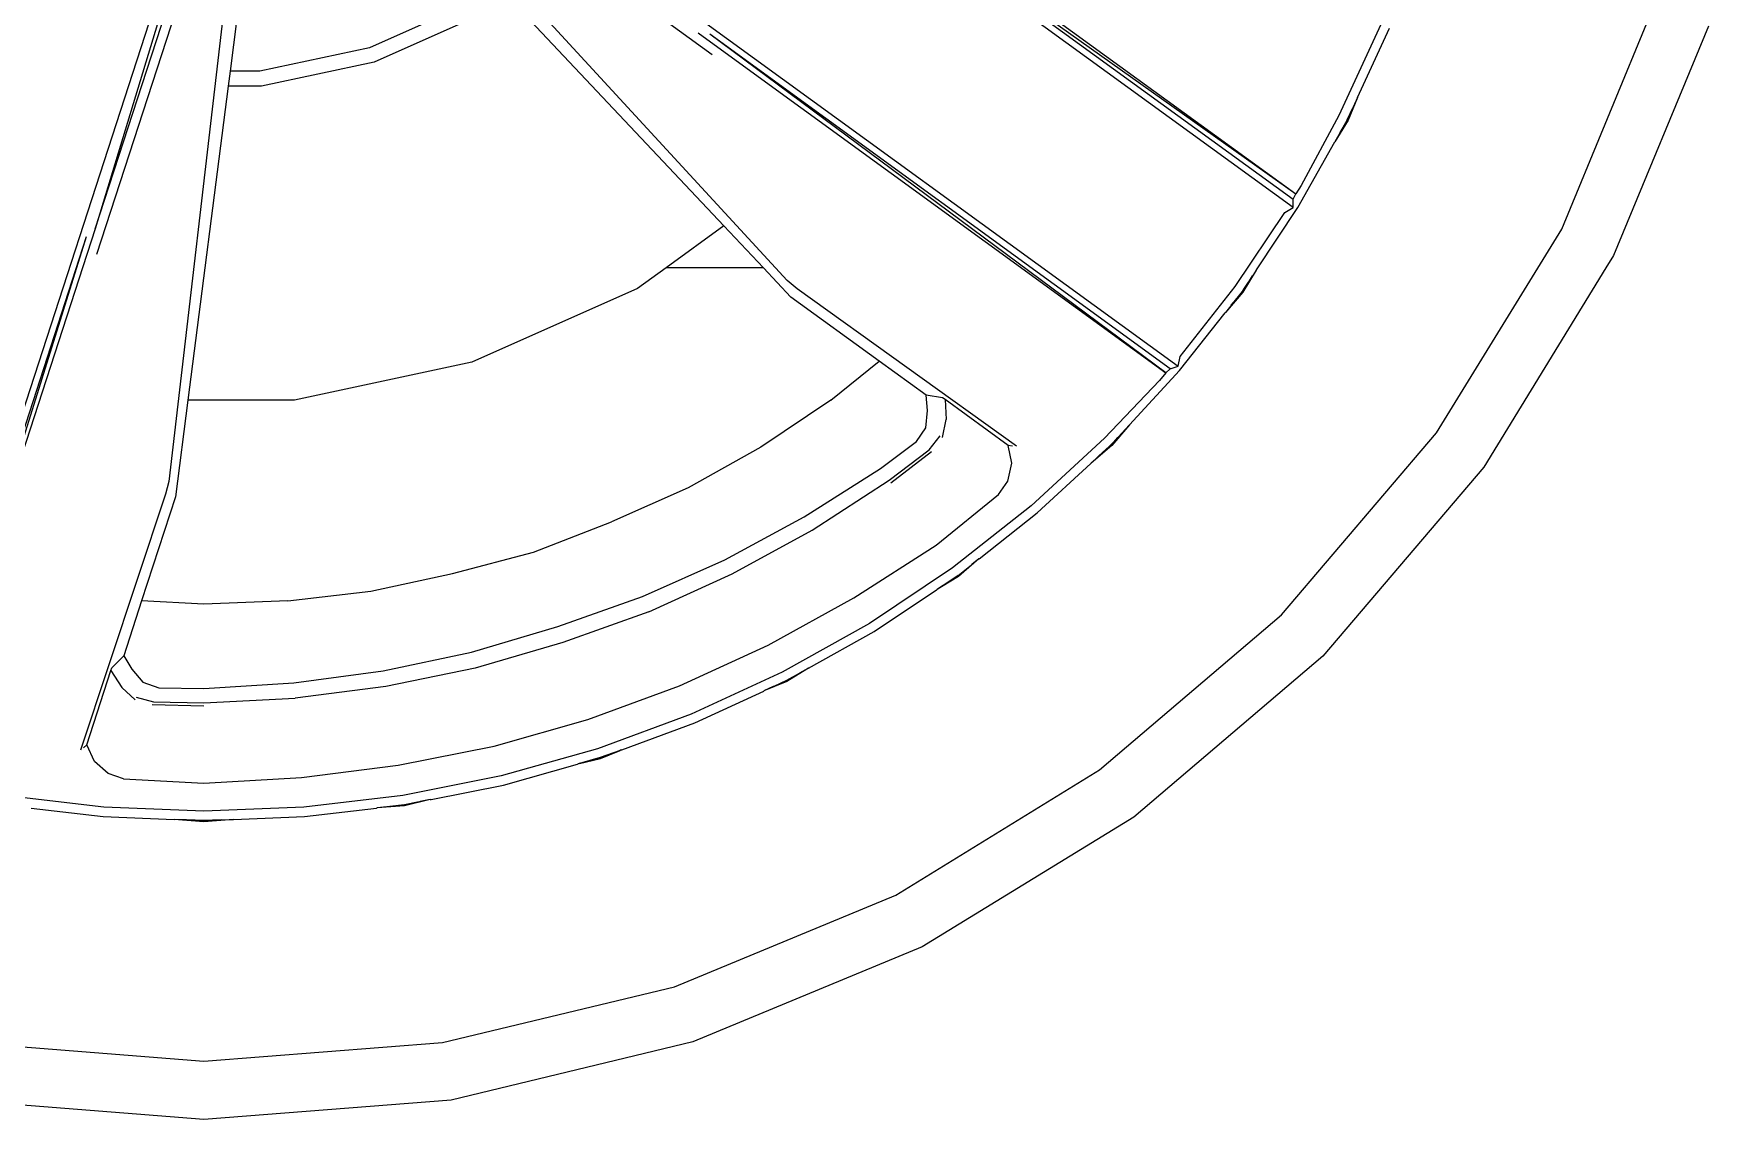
# Model space of a CAD drawing. Header units: millimetres. Extents: x 485872 to 486142, y -52344 to -52207.
# Drawn here: x 486059.8739 to 486060.2812, y -52337.8766 to -52337.6126 of the extents above; entities that cross this region are included whole.
import ezdxf

# ---------------------------------------------------------------- set-up
doc = ezdxf.new("R2010")
doc.units = ezdxf.units.MM
doc.header["$LTSCALE"] = 15
doc.layers.add('251', color=251, linetype='Continuous')

# ---------------------------------------------------------------- blocks, each defined once
blk = doc.blocks.new('yand')
for p, q in [((-20.1026091644805, -2.285504403282284), (-20.5942324509182, -1.928376111150602)), ((-20.69366361527831, -2.040049569679068), (-20.49937506261277, -2.181014172721773)), ((-20.67286639876753, -2.036599683357058), (-20.18127020612178, -2.39381009862526)), ((-20.42014903607766, -2.044302919555615), (-20.10091527562551, -2.276187772346615)), ((-20.41699753270542, -2.051643435646011), (-20.10259676213674, -2.279790459419369)), ((-20.41699753270542, -2.051643435646011), (-20.10091527562551, -2.276187772346615)), ((-20.44819889855798, -2.335388180137571), (-20.68815477033049, -2.074760193229486)), ((-20.92074218440467, -2.300192072654413), (-20.85187387298438, -2.088680952048981)), ((-20.84543665670398, -2.089371001983372), (-20.91976659593995, -2.317617559409785)), ((-20.8642871107975, -2.098803008628564), (-21.05204627004101, -2.676727810264208)), ((-20.85849569467698, -2.09556873414584), (-20.92074218440467, -2.300192072654413)), ((-20.82948794038685, -2.120687089515423), (-20.87044780549231, -2.472566677070334)), ((-20.66321578870182, -2.145266645408455), (-20.73324975276357, -2.176435527778413)), ((-20.49139513982583, -2.298067718491597), (-20.63964678861186, -2.140798289824592)), ((-19.91916532292775, -2.300257281852936), (-19.85670595708294, -2.149201095176943)), ((-20.824020921556, -2.156565689254501), (-20.82861403311462, -2.192383318877912)), ((-20.65808049168948, -2.154194952178782), (-20.73007518878346, -2.186251522613314)), ((-20.04276175160812, -2.160679730774075), (-20.07135123715808, -2.222713662315503)), ((-20.50882976651596, -2.166364703536892), (-20.50044403806138, -2.172417846656707)), ((-20.18672210202633, -2.395575979209974), (-20.50087191892069, -2.167068730331331)), ((-20.18965099301755, -2.398320482231211), (-20.50087191892069, -2.167068730331331)), ((-20.50044403806138, -2.172417846656707), (-20.18965099301755, -2.398320482231211)), ((-20.05867739058497, -2.210307363727245), (-20.03693512082503, -2.163096903968964)), ((-19.81902692158376, -2.161760865714123), (-19.88386242844725, -2.31824794284692)), ((-20.73324975276357, -2.176435527778413), (-20.80822511518366, -2.192383318877922)), ((-20.82861403311462, -2.192383318877912), (-20.82992796243082, -2.202629495788311)), ((-20.80822511518366, -2.192383318877922), (-20.82861403311462, -2.192383318877922)), ((-20.73007518878346, -2.186251522613314), (-20.80714794316656, -2.202629495788323)), ((-20.82992796243082, -2.202629495788311), (-20.85741722763232, -2.416994051719388)), ((-20.80714794316656, -2.202629495788323), (-20.82992796243082, -2.202629495788323)), ((-20.06571403279711, -2.225586500526566), (-20.06177022879107, -2.217025629418545)), ((-20.06546908650725, -2.225917124725479), (-20.06177022879107, -2.217025629418545)), ((-20.05869588264888, -2.210352102786824), (-20.06512942700793, -2.225917197395462)), ((-20.06177022879107, -2.217025629418545), (-20.06175914373937, -2.216998982628442)), ((-20.05869588264888, -2.210352102786824), (-20.06175914373937, -2.216998982628442)), ((-20.05867739058497, -2.210307363727245), (-20.05869588264888, -2.210352102786824)), ((-20.07135123715808, -2.222713662315503), (-20.09711405415945, -2.270530607963683)), ((-20.06512942700793, -2.225917197395462), (-20.07413565785528, -2.24061601347939)), ((-20.06571403279711, -2.225586500526566), (-20.07060258049592, -2.23431076579036)), ((-20.07060258049592, -2.23431076579036), (-20.06546908650725, -2.225917124725479)), ((-20.09935727963858, -2.285627360893369), (-20.07424332371583, -2.240791731902506)), ((-20.07413565785528, -2.24061601347939), (-20.07424332371583, -2.240791731902506)), ((-20.07060258049592, -2.23431076579036), (-20.07413565785528, -2.24061601347939)), ((-20.09711405415945, -2.270530607963683), (-20.10091527562551, -2.276187772346615)), ((-20.12773658069338, -2.328096572225883), (-20.09935727963858, -2.285627360893369)), ((-20.10843124127799, -2.288979239631768), (-20.1026091644805, -2.285504403282284)), ((-20.1026091644805, -2.285504403282284), (-20.10259676213674, -2.279790459419369)), ((-20.10259676213674, -2.279790459419369), (-20.10091527562551, -2.276187772346615)), ((-20.49139513982583, -2.298067718491597), (-20.53085963808279, -2.326740132390064)), ((-20.46436871146303, -2.326738097420479), (-20.49139513982583, -2.298067718491597)), ((-20.14234491734918, -2.339373886467077), (-20.10843124127799, -2.288979239631768)), ((-20.92675201621461, -2.305459047675773), (-21.0465923878236, -2.674972878623586)), ((-20.92074218440467, -2.300192072654413), (-21.04263199487163, -2.675446105552299)), ((-20.92675201621461, -2.305459047675773), (-21.04263199487163, -2.675446105552299)), ((-20.0047072914642, -2.439432459236314), (-19.91916532292775, -2.300257281852936)), ((-19.88386242844725, -2.31824794284692), (-19.88905322125891, -2.326720489762059)), ((-20.53085963808279, -2.326740132390064), (-20.55029390225782, -2.340859842277411)), ((-20.46436871146303, -2.326738097420479), (-20.53085963808279, -2.326740132390064)), ((-20.46436871146303, -2.326738097420479), (-20.44561066022327, -2.346637154365478)), ((-20.12781783385043, -2.32822918321842), (-20.13709334836419, -2.343367489601235)), ((-20.13709334836339, -2.343028072334389), (-20.13050612491989, -2.33225747645545)), ((-20.13050612491989, -2.33225747645545), (-20.13608108638509, -2.340595703916328)), ((-20.13025007225879, -2.331838811480739), (-20.13050612491989, -2.33225747645545)), ((-20.12781783385043, -2.32822918321842), (-20.13025007225879, -2.331838811480739)), ((-20.12773658069338, -2.328096572225883), (-20.12781783385043, -2.32822918321842)), ((-19.88905322125891, -2.326720489762059), (-19.97245923471042, -2.462854660246669)), ((-20.55029390225782, -2.340859842277411), (-20.66346079554931, -2.391230604911628)), ((-20.4412408930343, -2.340987160087526), (-20.44819889855798, -2.335388180137571)), ((-20.29153067555847, -2.448404973579426), (-20.4412408930343, -2.340987160087526)), ((-20.1798095394653, -2.387208854271013), (-20.14234491734918, -2.339373886467077)), ((-20.13709334836419, -2.343367489601235), (-20.14884259792635, -2.357127091472061)), ((-20.13756841626579, -2.342829344154457), (-20.1449584275247, -2.352203973219762)), ((-20.1449584275247, -2.352203973219762), (-20.13709334836339, -2.343028072334389)), ((-20.13608108638509, -2.340595703916328), (-20.13756841626579, -2.342829344154457)), ((-20.3853656322282, -2.390356792217007), (-20.44561066022327, -2.346637154365478)), ((-20.14530163144238, -2.352604376708085), (-20.14884259792635, -2.357127091472061)), ((-20.1449584275247, -2.352203973219762), (-20.14530163144238, -2.352604376708085)), ((-20.18019483571468, -2.39688752706154), (-20.14906780319227, -2.357390830426775)), ((-20.14884259792635, -2.357127091472061), (-20.14906780319227, -2.357390830426775)), ((-20.41826964497974, -2.417180862022353), (-20.3853656322282, -2.390356792217007)), ((-20.35333305631096, -2.413602737403856), (-20.3853656322282, -2.390356792217007)), ((-20.18127020612178, -2.39381009862526), (-20.1798095394653, -2.387208854271013)), ((-20.66346079554931, -2.391230604911628), (-20.78461256361383, -2.416994051719426)), ((-20.21431241606674, -2.433799105918663), (-20.18019483571468, -2.39688752706154)), ((-20.18965099301755, -2.398320482231211), (-20.19383915791928, -2.403687063575815)), ((-20.18965099301755, -2.398320482231211), (-20.18672210202633, -2.395575979209974)), ((-20.18672210202633, -2.395575979209974), (-20.18127020612178, -2.39381009862526)), ((-20.19383915791928, -2.403687063575815), (-20.23135668378295, -2.442964704872182)), ((-20.85741722763232, -2.416994051719388), (-20.86590454477487, -2.483179159141259)), ((-20.78461256361383, -2.416994051719426), (-20.85741722763232, -2.416994051719426)), ((-20.41826964497974, -2.417180862022353), (-20.46603259683065, -2.449146982551502)), ((-20.3533613976043, -2.435879429985033), (-20.35243291745598, -2.424227137351977)), ((-20.35243291745598, -2.424227137351977), (-20.35333305631096, -2.413602737403856)), ((-20.34201296239316, -2.415508047462456), (-20.35333305631096, -2.413602737403856)), ((-20.34032406354367, -2.416560260368341), (-20.34201296239316, -2.415508047462456)), ((-20.29721695638121, -2.448003544593827), (-20.34032406354367, -2.416560260368341)), ((-20.34032406354367, -2.416560260368341), (-20.3396022083801, -2.43026465642547)), ((-20.35982645841058, -2.445383452583296), (-20.3533613976043, -2.435879429985033)), ((-20.34198684964598, -2.442565165306084), (-20.3396022083801, -2.43026465642547)), ((-20.21434610473018, -2.433838558872147), (-20.22636919751585, -2.447918859840446)), ((-20.21434610473018, -2.433838558872147), (-20.22211967068743, -2.442225180245379)), ((-20.21431241606674, -2.433799105918663), (-20.21434610473018, -2.433838558872147)), ((-20.38449520459589, -2.463713583732575), (-20.35982645841058, -2.445383452583296)), ((-20.35130420728148, -2.450937086463916), (-20.34375360227049, -2.441445466209403)), ((-20.23135668378295, -2.442964704872182), (-20.28151156812135, -2.489317883277917)), ((-20.2268990396942, -2.447388832311032), (-20.23177968482952, -2.451925621752384)), ((-20.23177968482952, -2.451925621752384), (-20.22670876012187, -2.447579103447013)), ((-20.22237474409473, -2.442522765082837), (-20.2268990396942, -2.447388832311032)), ((-20.22670876012187, -2.447579103447013), (-20.22237474409473, -2.442522765082837)), ((-20.22237474409473, -2.442522765082837), (-20.22211967068743, -2.442225180245379)), ((-20.11061613698428, -2.563671920372123), (-20.0047072914642, -2.439432459236314)), ((-20.46603259683065, -2.449146982551502), (-20.51573528008873, -2.476973433280846)), ((-20.3786083061737, -2.471773363090489), (-20.35130420728148, -2.450937086463916)), ((-20.37738527036133, -2.47347626302335), (-20.34953047833861, -2.452079943061817)), ((-20.2948001949829, -2.460153142143267), (-20.29721695638121, -2.448003544593827)), ((-20.29423676038207, -2.44843331487276), (-20.29721695638121, -2.448003544593827)), ((-20.22636919751585, -2.447918859840446), (-20.24048754888425, -2.45997444270095)), ((-20.23206366496955, -2.452169033940136), (-20.24048754888425, -2.45997444270095)), ((-20.23177968482952, -2.451925621752384), (-20.23206366496955, -2.452169033940136)), ((-20.43659686932979, -2.496772757698002), (-20.38449520459589, -2.463713583732575)), ((-20.2974775993866, -2.472440570426957), (-20.2948001949829, -2.460153142143267)), ((-20.2773999973816, -2.494093221641567), (-20.24081096124094, -2.460250602739927)), ((-20.24048754888425, -2.45997444270095), (-20.24081096124094, -2.460250602739927)), ((-19.97245923471042, -2.462854660246669), (-20.08244179021385, -2.591846161981142)), ((-20.87277306175653, -2.481200888419819), (-20.93074202824069, -2.656110657859486)), ((-20.87044780549231, -2.472566677070334), (-20.87277306175653, -2.481200888419819)), ((-20.51573528008873, -2.476973433280846), (-20.56806379628585, -2.50008718717181)), ((-20.43110049939577, -2.505729429984992), (-20.3786083061737, -2.471773363090489)), ((-20.34647974400942, -2.51602918889617), (-20.30375163503113, -2.481518940711988)), ((-20.30375163503113, -2.481518940711988), (-20.2974775993866, -2.472440570426957)), ((-20.86590454477487, -2.483179159141259), (-20.88895733306458, -2.553978395014814)), ((-20.28151156812135, -2.489317883277917), (-20.33523580823368, -2.531440409065242)), ((-20.62135308232721, -2.520787522483672), (-20.56806379628585, -2.50008718717181)), ((-20.49071844468534, -2.526111083198462), (-20.43659686932979, -2.496772757698002)), ((-20.31704115517166, -2.525343147572138), (-20.2773999973816, -2.494093221641567)), ((-20.48580139985507, -2.535742714286722), (-20.43110049939577, -2.505729429984992)), ((-20.40266875615544, -2.552104990745505), (-20.34647974400942, -2.51602918889617)), ((-20.67665791879106, -2.535367834068116), (-20.62135308232721, -2.520787522483672)), ((-20.54689209924162, -2.551226507545357), (-20.49071844468534, -2.526111083198462)), ((-20.31716657993859, -2.525450247093255), (-20.33092051930851, -2.537194660545347)), ((-20.31716657993859, -2.525450247093255), (-20.32208635288666, -2.529331540482575)), ((-20.31704115517166, -2.525343147572138), (-20.31716657993859, -2.525450247093255)), ((-20.73255612988878, -2.547429936958101), (-20.67665791879106, -2.535367834068116)), ((-20.54262901158757, -2.561496520210154), (-20.48580139985507, -2.535742714286722)), ((-20.33523580823368, -2.531440409065242), (-20.39196475835272, -2.569528830314603)), ((-20.33092051930851, -2.537194660545347), (-20.34574200126395, -2.546276057107602)), ((-20.33145822873538, -2.536719592643736), (-20.34173132085686, -2.543598819308448)), ((-20.34173132085686, -2.543598819308448), (-20.33125974278793, -2.537194466758726)), ((-20.33145822873538, -2.536719592643736), (-20.32228987411377, -2.529505987706738)), ((-20.33125974278793, -2.537194466758726), (-20.32228987411377, -2.529505987706738)), ((-20.32208635288666, -2.529331540482575), (-20.32228987411377, -2.529505987706738)), ((-20.78914135694919, -2.554118143058535), (-20.73255612988878, -2.547429936958101)), ((-20.38866016354986, -2.574930535484282), (-20.34619526494273, -2.54655378016031)), ((-20.34619526494273, -2.54655378016031), (-20.34574200126395, -2.546276057107602)), ((-20.3420270454136, -2.543779682623079), (-20.34574200126395, -2.546276057107602)), ((-20.34173132085686, -2.543598819308448), (-20.3420270454136, -2.543779682623079)), ((-20.88895733306458, -2.553978395014814), (-20.9012154935402, -2.591625398231206)), ((-20.84657499785741, -2.556331089378085), (-20.88895733306458, -2.553978395014814)), ((-20.78914135694919, -2.554118143058535), (-20.84657499785741, -2.556331089378085)), ((-20.60486588616791, -2.571574974799965), (-20.54689209924162, -2.551226507545357)), ((-20.54262901158757, -2.561496520210154), (-20.60128558144995, -2.582530992103433)), ((-20.46105882096716, -2.584267320228507), (-20.40266875615544, -2.552104990745505)), ((-20.66373013472978, -2.589192310310187), (-20.60486588616791, -2.571574974799965)), ((-20.39196475835272, -2.569528830314603), (-20.45154314694832, -2.602896609474117)), ((-20.23485554967355, -2.669580668998767), (-20.11061613698428, -2.563671920372123)), ((-20.60128558144995, -2.582530992103433), (-20.66112661147544, -2.599995526862923)), ((-20.52168455357979, -2.612084856773275), (-20.46105882096716, -2.584267320228507)), ((-20.43366753804582, -2.600149662315629), (-20.38866016354986, -2.574930535484282)), ((-20.90927589664885, -2.599803871894532), (-20.9012154935402, -2.591625398231206)), ((-20.9012154935402, -2.591625398231206), (-20.89568142302458, -2.600742768073736)), ((-20.72393505969469, -2.601878599906714), (-20.66373013472978, -2.589192310310187)), ((-20.08244179021385, -2.591846161981142), (-20.21143342225274, -2.701828656610857)), ((-20.92639948201609, -2.652433459830924), (-20.91000884004066, -2.601637141776734)), ((-20.91000884004066, -2.601637141776734), (-20.90927589664885, -2.599803871894532)), ((-20.91000884004066, -2.601637141776734), (-20.90253561039398, -2.61317795865601)), ((-20.89568142302458, -2.600742768073736), (-20.88809466772501, -2.609616596580212)), ((-20.78497461152498, -2.609983725333928), (-20.72393505969469, -2.601878599906714)), ((-20.66112661147544, -2.599995526862923), (-20.72223404918144, -2.612573731971534)), ((-20.45154314694832, -2.602896609474117), (-20.51362121339273, -2.631461338783168)), ((-20.43997295794597, -2.603682798517585), (-20.44870114503334, -2.60857349164575)), ((-20.43366753804582, -2.600149662315629), (-20.44837081151435, -2.609158630348142)), ((-20.44837081151355, -2.60881887395471), (-20.43997295794597, -2.603682798517585)), ((-20.43997295794597, -2.603682798517585), (-20.43966173975231, -2.603492459390196)), ((-20.43366753804582, -2.600149662315629), (-20.43966173975231, -2.603492459390196)), ((-20.90253561039398, -2.61317795865601), (-20.89336925492714, -2.621715712714852)), ((-20.88809466772501, -2.609616596580212), (-20.87728966167395, -2.613512095237444)), ((-20.87728966167395, -2.613512095237444), (-20.84654752954759, -2.613838867927279)), ((-20.84654752954759, -2.613838867927279), (-20.78497461152498, -2.609983725333928)), ((-20.72223404918144, -2.612573731971534), (-20.78415938148926, -2.620455324531316)), ((-20.58425314240884, -2.634994456458911), (-20.52168455357979, -2.612084856773275)), ((-20.51119079003763, -2.637352452064419), (-20.46419437583281, -2.61569900714302)), ((-20.46398822772203, -2.615613799645334), (-20.46419437583281, -2.61569900714302)), ((-20.44837081151435, -2.609158630348142), (-20.46398822772203, -2.615613799645334)), ((-20.45765246005287, -2.612680030364794), (-20.46398822772203, -2.615613799645334)), ((-20.45729555180206, -2.612531556893233), (-20.45765246005287, -2.612680030364794)), ((-20.44870114503334, -2.60857349164575), (-20.45729555180206, -2.612531556893233)), ((-20.45729555180206, -2.612531556893233), (-20.44837081151355, -2.60881887395471)), ((-20.89259760568569, -2.619774794364633), (-20.88089202173184, -2.623007542777726)), ((-20.84654752954765, -2.625909061408725), (-20.88166133039425, -2.624984941459366)), ((-20.88089202173184, -2.623007542777726), (-20.84654752954765, -2.623831378150668)), ((-20.84654752954765, -2.623831378150668), (-20.78415938148926, -2.620455324531316)), ((-20.64833832955789, -2.653260638023208), (-20.58425314240884, -2.634994456458911)), ((-20.51362121339273, -2.631461338783168), (-20.57773340955211, -2.65511653249346)), ((-20.56113497046012, -2.655767603751345), (-20.51119079003763, -2.637352452064419)), ((-20.92856718521548, -2.654526258445425), (-20.92639948201609, -2.652433459830924)), ((-20.92119901214075, -2.663679188132929), (-20.92639948201609, -2.652433459830924)), ((-20.71372814879847, -2.666361679435528), (-20.64833832955789, -2.653260638023208)), ((-20.91181279364062, -2.672048541618041), (-20.92119901214075, -2.663679188132929)), ((-20.57773340955211, -2.65511653249346), (-20.64345828586055, -2.673665012718035)), ((-20.5756652171352, -2.661773210257755), (-20.59090591382407, -2.665448203828507)), ((-20.57575022149436, -2.661155020500053), (-20.58998601340065, -2.665189841532073)), ((-20.58998601340065, -2.665189841532073), (-20.5756652171352, -2.661773210257755)), ((-20.56230425897651, -2.656215072930668), (-20.57575022149436, -2.661155020500053)), ((-20.56132003864056, -2.655844098250842), (-20.5756652171352, -2.661773210257755)), ((-20.5756652171352, -2.661773210257755), (-20.56230425897651, -2.656215072930668)), ((-20.56230425897651, -2.656215072930668), (-20.56209029513256, -2.65612606418787)), ((-20.56132003864056, -2.655844098250842), (-20.56209029513256, -2.65612606418787)), ((-20.56132003864056, -2.655844098250842), (-20.56113497046012, -2.655767603751345)), ((-20.90141319828464, -2.67569017980164), (-20.91181279364062, -2.672048541618041)), ((-20.90141319828464, -2.67569017980164), (-20.84654752954768, -2.678510744071689)), ((-20.84654752954768, -2.678510744071689), (-20.77986689277126, -2.674666017509224)), ((-20.77986689277126, -2.674666017509224), (-20.71372814879847, -2.666361679435528)), ((-20.64345828586055, -2.673665012718035), (-20.71048862996533, -2.687038324332991)), ((-20.64197258439495, -2.679851069236591), (-20.59137208506615, -2.665560605903234)), ((-20.59137208506615, -2.665560605903234), (-20.59090591382407, -2.665448203828507)), ((-20.59015853468478, -2.665231001367316), (-20.59090591382407, -2.665448203828507)), ((-20.58998601340065, -2.665189841532073), (-20.59015853468478, -2.665231001367316)), ((-20.37403067861036, -2.755122637535071), (-20.23485554967355, -2.669580668998767)), ((-20.91479538169339, -2.695069713950804), (-20.9826295042558, -2.687072043204918)), ((-20.71048862996533, -2.687038324332991), (-20.77829962530568, -2.695069713950875)), ((-20.69127426029806, -2.689648775124997), (-20.64197258439495, -2.679851069236591)), ((-20.96442272029642, -2.695547237115481), (-20.9153094491525, -2.701385413718869)), ((-20.8465811697734, -2.697588746238437), (-20.91479538169339, -2.695069713950804)), ((-20.77829962530568, -2.695069713950875), (-20.8465811697734, -2.697588746238437)), ((-20.77778555784657, -2.701385413718941), (-20.72854021170619, -2.6955367341339)), ((-20.72809602086135, -2.695501551154311), (-20.72854021170619, -2.6955367341339)), ((-20.70940919003918, -2.694021425224104), (-20.72809602086135, -2.695501551154311)), ((-20.71945641412684, -2.694477444049716), (-20.72809602086135, -2.695501551154311)), ((-20.71942913067185, -2.694475282973286), (-20.71945641412684, -2.694477444049716)), ((-20.71942913067185, -2.694475282973286), (-20.7094492190873, -2.69326769216136)), ((-20.70946089473201, -2.693294919181624), (-20.71942913067185, -2.694475282973286)), ((-20.71942913067185, -2.694475282973286), (-20.70940919003838, -2.693681620384016)), ((-20.70946089473201, -2.693294919181624), (-20.7094492190873, -2.69326769216136)), ((-20.69934893020509, -2.691281460662653), (-20.7094492190873, -2.69326769216136)), ((-20.69186676603069, -2.689791638664447), (-20.70940919003918, -2.694021425224104)), ((-20.70940919003838, -2.693681620384016), (-20.69934893020509, -2.691281460662653)), ((-20.69934893020509, -2.691281460662653), (-20.69876232044406, -2.691141508301193)), ((-20.69186676603069, -2.689791638664447), (-20.69876232044406, -2.691141508301193)), ((-20.69186676603069, -2.689791638664447), (-20.69127426029806, -2.689648775124997)), ((-20.9153094491525, -2.701385413718869), (-20.86683628748053, -2.703276755888547)), ((-20.86681078018513, -2.70327877624233), (-20.86683628748053, -2.703276755888547)), ((-20.84654776692822, -2.704883746696201), (-20.86681078018513, -2.70327877624233)), ((-20.85838543076193, -2.703606494266042), (-20.86681078018513, -2.70327877624233)), ((-20.85838543076193, -2.703606494266042), (-20.84654776692742, -2.704544135642734)), ((-20.84654752954769, -2.704068389487949), (-20.85838543076193, -2.703606494266042)), ((-20.82625972223584, -2.703276793579958), (-20.84654776692822, -2.704883746696201)), ((-20.84654776692742, -2.704544135642734), (-20.83471057271856, -2.703606531464311)), ((-20.83471057271856, -2.703606531464311), (-20.84654752954769, -2.704068389487949)), ((-20.83471057271856, -2.703606531464311), (-20.82625972223584, -2.703276793579958)), ((-20.82618853901463, -2.703271155377713), (-20.82625972223584, -2.703276793579958)), ((-20.82618853901463, -2.703271155377713), (-20.77778555784657, -2.701385413718941)), ((-20.21143342225274, -2.701828656610857), (-20.35604001317443, -2.790425521446436)), ((-20.52508686528641, -2.817582003379718), (-20.37403067861036, -2.755122637535071)), ((-20.35604001317443, -2.790425521446436), (-20.51252706990669, -2.855261001945542)), ((-20.68361083741626, -2.855600709892086), (-20.52508686528641, -2.817582003379718)), ((-21.00948469644031, -2.855600709891916), (-20.84654776692829, -2.868499728751865)), ((-20.84654776692829, -2.868499728751865), (-20.68361083741626, -2.855600709892086)), ((-20.51252706990669, -2.855261001945542), (-20.67750075736416, -2.894976891685303)), ((-20.84654776692824, -2.908215327811874), (-21.01559484263665, -2.894976875761186)), ((-20.67750075736416, -2.894976891685303), (-20.84654776692824, -2.908215327811874))]:
    blk.add_line(p, q)

msp = doc.modelspace()

# ---------------------------------------------------------------- block references
at = {"layer": '251', "lineweight": 5, "xscale": 0.3561558241750289, "yscale": 0.3561558241750289, "zscale": 0.3561558241750289}
msp.add_blockref('yand', (486067.3399091794, -52336.84086247237), dxfattribs=at)

doc.saveas('drawing.dxf')
